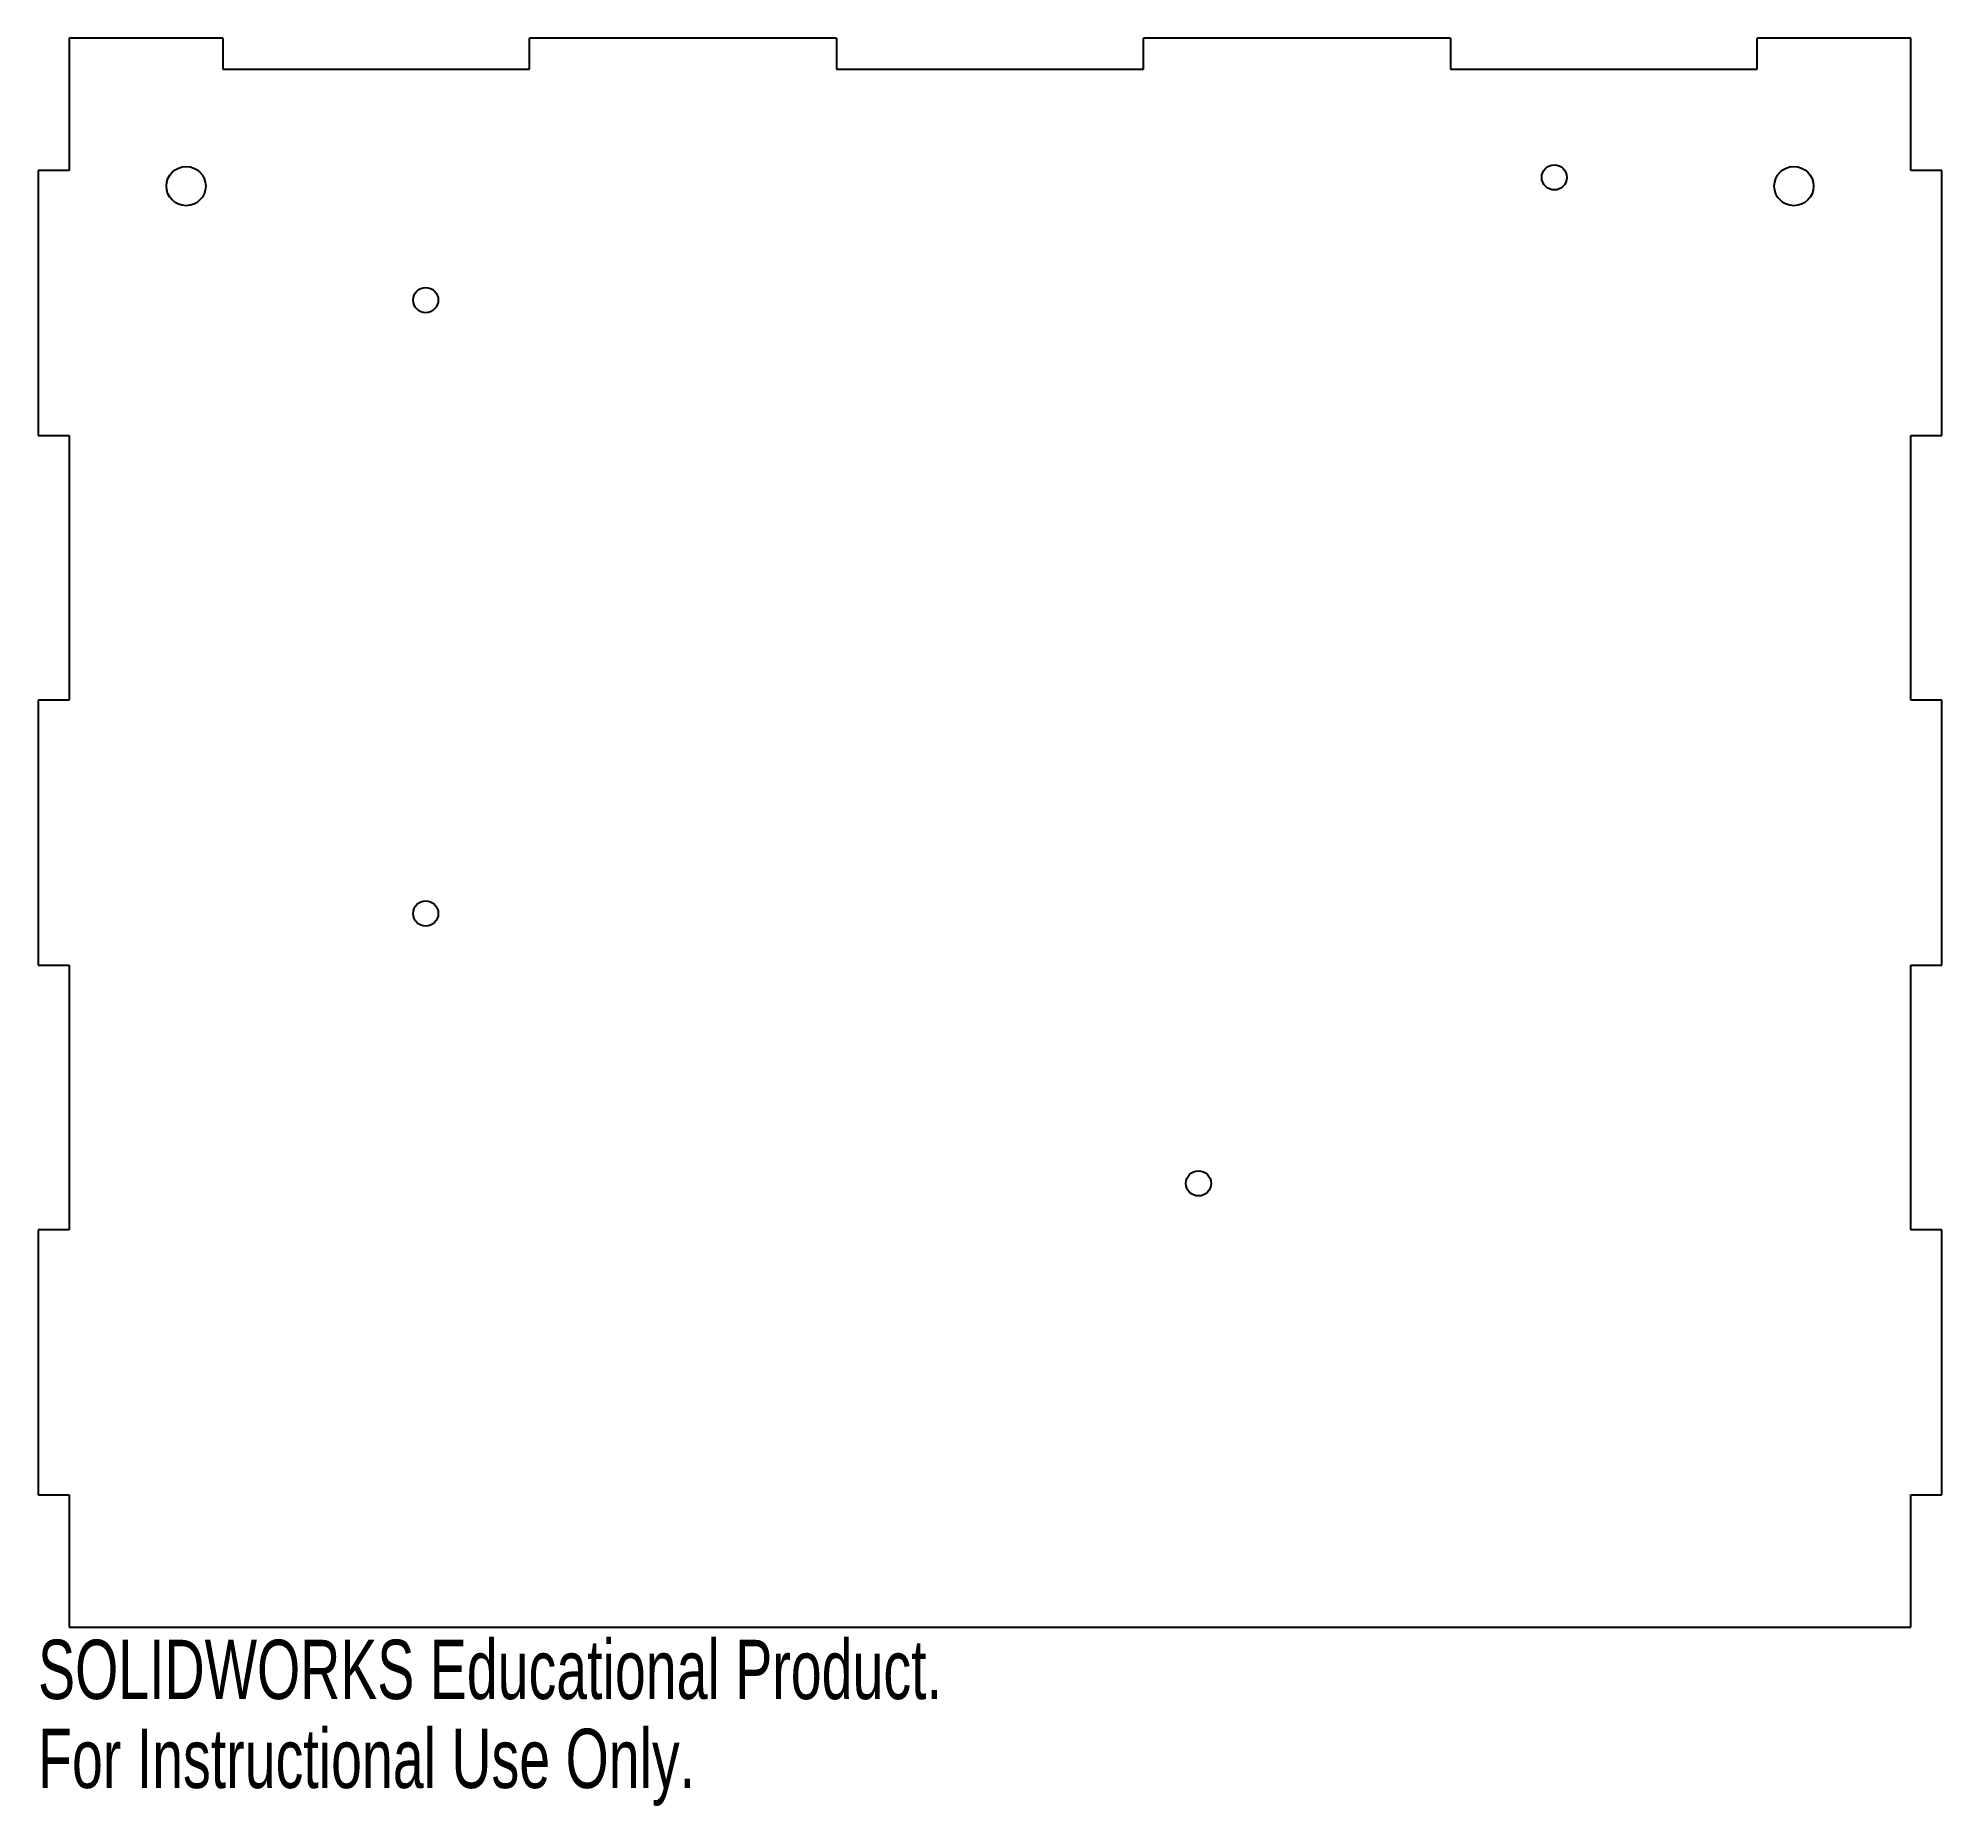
# Model space of a CAD drawing. Header units: inches. Extents: x -3.06 to 3.06, y -3.12 to 2.55.
import ezdxf

# ---------------------------------------------------------------- set-up
doc = ezdxf.new("R2010")
doc.units = ezdxf.units.IN
doc.header["$MEASUREMENT"] = 0
doc.styles.add('SLDTEXTSTYLE0', font='TXT', dxfattribs={"width": 0.7})

msp = doc.modelspace()

# ---------------------------------------------------------------- linework, layer by layer
at = {"color": 7, "linetype": 'Continuous', "lineweight": 25}
for p, q in [((-2.955, 2.55), (-2.955, 2.125)), ((-2.4625, 2.55), (-2.955, 2.55)), ((-2.4625, 2.55), (-2.4625, 2.45)), ((-1.4775, 2.45), (-1.4775, 2.55)), ((-0.4925, 2.55), (-1.4775, 2.55)), ((-0.4925, 2.55), (-0.4925, 2.45)), ((0.4925, 2.45), (0.4925, 2.55)), ((1.4775, 2.55), (0.4925, 2.55)), ((1.4775, 2.55), (1.4775, 2.45)), ((2.4625, 2.45), (2.4625, 2.55)), ((2.955, 2.55), (2.4625, 2.55)), ((2.955, 2.125), (2.955, 2.55)), ((-2.4625, 2.45), (-1.4775, 2.45)), ((-0.4925, 2.45), (0.4925, 2.45)), ((1.4775, 2.45), (2.4625, 2.45)), ((-3.055, 2.125), (-3.055, 1.275)), ((-2.955, 2.125), (-3.055, 2.125)), ((3.055, 2.125), (2.955, 2.125)), ((3.055, 1.275), (3.055, 2.125)), ((-3.055, 1.275), (-2.955, 1.275)), ((-2.955, 1.275), (-2.955, 0.425)), ((2.955, 1.275), (3.055, 1.275)), ((2.955, 0.425), (2.955, 1.275)), ((-3.055, 0.425), (-3.055, -0.425)), ((-2.955, 0.425), (-3.055, 0.425)), ((3.055, 0.425), (2.955, 0.425)), ((3.055, -0.425), (3.055, 0.425)), ((-3.055, -0.425), (-2.955, -0.425)), ((-2.955, -0.425), (-2.955, -1.275)), ((2.955, -0.425), (3.055, -0.425)), ((2.955, -1.275), (2.955, -0.425)), ((-3.055, -1.275), (-3.055, -2.125)), ((-2.955, -1.275), (-3.055, -1.275)), ((3.055, -1.275), (2.955, -1.275)), ((3.055, -2.125), (3.055, -1.275)), ((-3.055, -2.125), (-2.955, -2.125)), ((-2.955, -2.125), (-2.955, -2.55)), ((2.955, -2.125), (3.055, -2.125)), ((2.955, -2.55), (2.955, -2.125)), ((-2.955, -2.55), (2.955, -2.55))]:
    msp.add_line(p, q, dxfattribs=at)
for centre, radius in [((1.811, 2.1029), 0.0404), ((-2.58, 2.075), 0.063), ((2.58, 2.075), 0.063), ((-1.811, 1.7092), 0.0404), ((-1.811, -0.2593), 0.0404), ((0.6693, -1.1255), 0.0404)]:
    msp.add_circle(centre, radius, dxfattribs=at)

# ---------------------------------------------------------------- texts
at = {"color": 7, "linetype": 'Continuous', "char_height": 0.1903, "attachment_point": 1, "style": 'SLDTEXTSTYLE0'}
for s, insert in [('SOLIDWORKS Educational Product.', (-3.055, -2.5901)), ('For Instructional Use Only.', (-3.055, -2.8756))]:
    msp.add_mtext(s, dxfattribs=dict(at, insert=insert))

doc.saveas('drawing.dxf')
